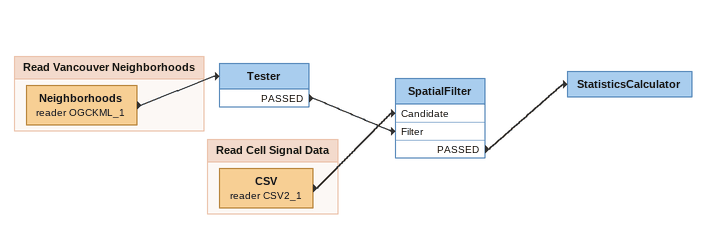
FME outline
Tester
    PASSED -> SpatialFilter [Filter]
SpatialFilter
    PASSED -> StatisticsCalculator
StatisticsCalculator

Bookmark: Read Vancouver Neighborhoods
Neighborhoods (reader OGCKML_1)
    -> Tester

Bookmark: Read Cell Signal Data
CSV (reader CSV2_1)
    -> SpatialFilter [Candidate]
